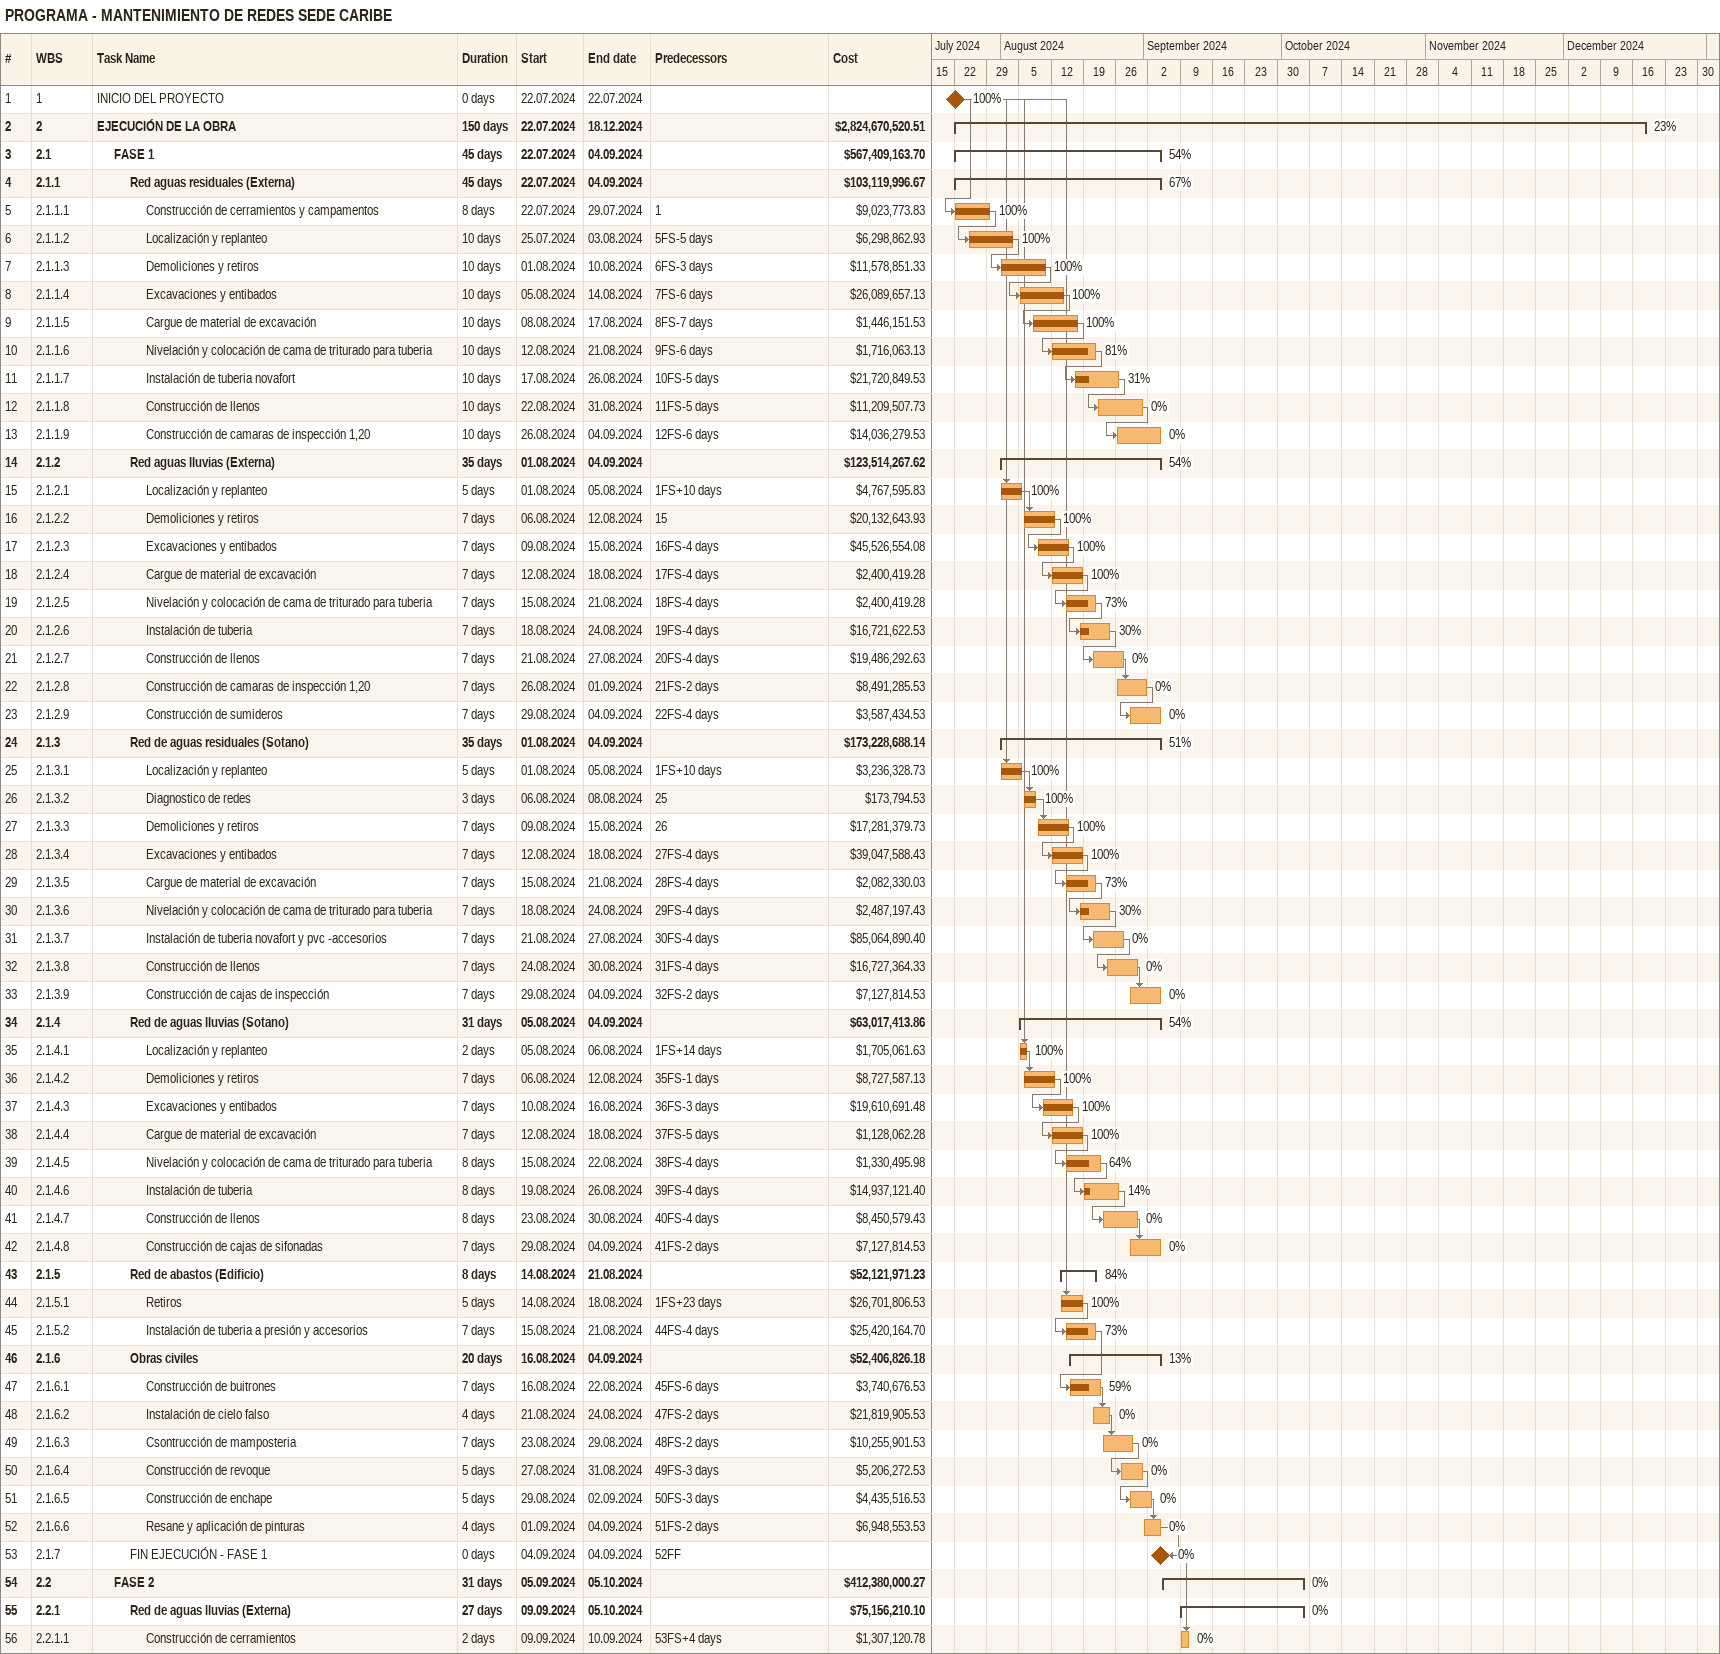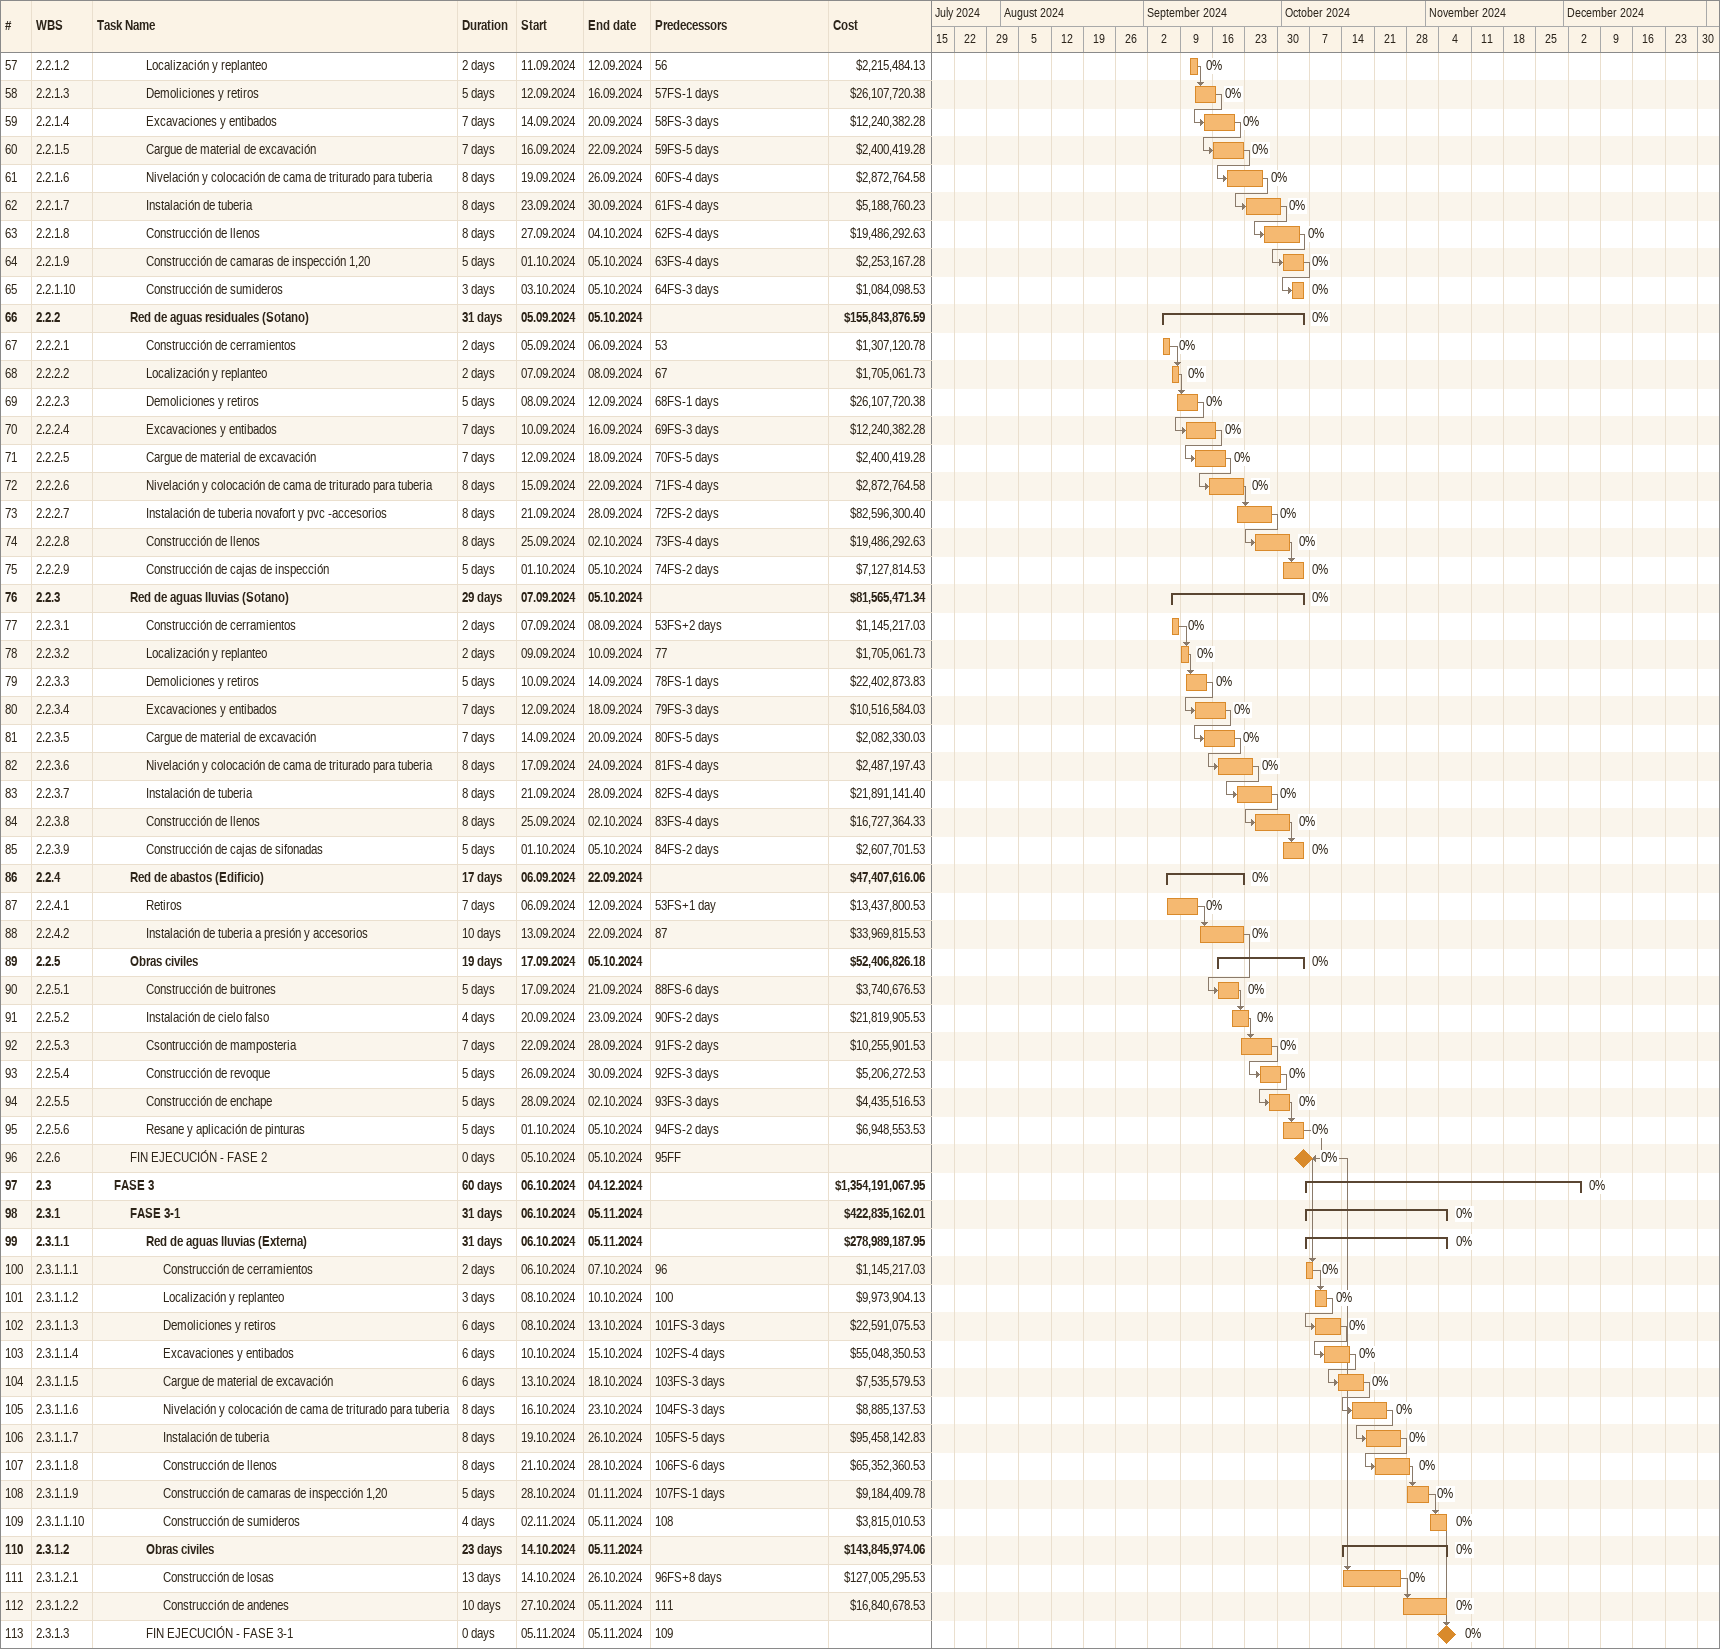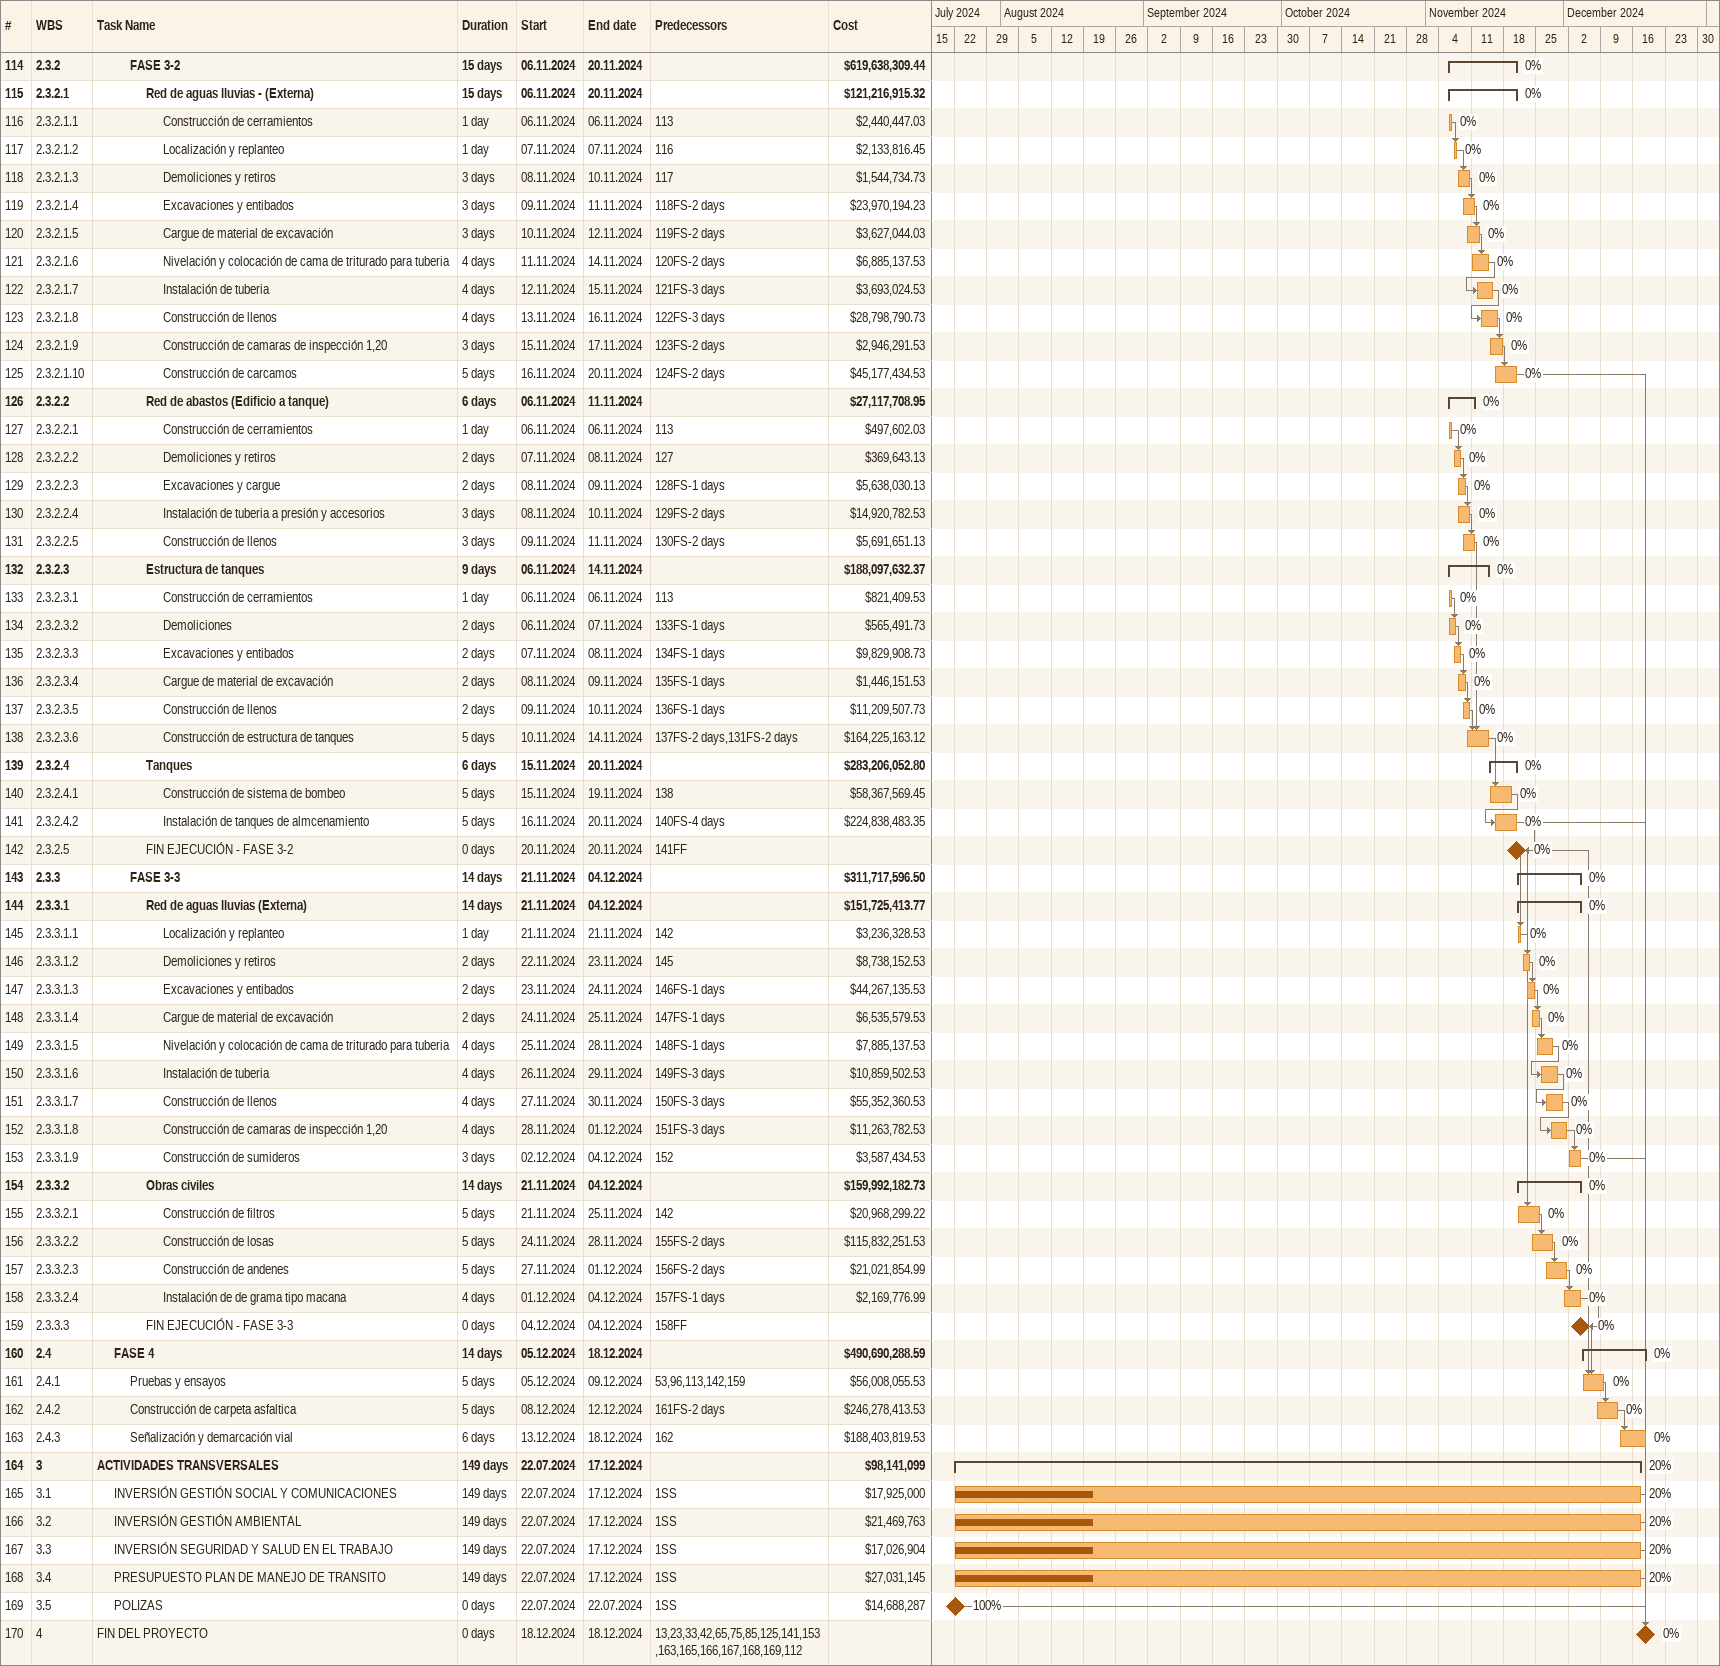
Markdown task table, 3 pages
PROGRAMA - MANTENIMIENTO DE REDES SEDE CARIBE

| ID | WBS | Task | Duration | Start | Finish | Predecessors | % complete | Cost ($) |
|---|---|---|---|---|---|---|---|---|
| 1 | 1 | INICIO DEL PROYECTO | 0d | 2024-07-22 | 2024-07-22 |  | 100 |  |
| 2 | 2 | **EJECUCIÓN DE LA OBRA** | 150d | 2024-07-22 | 2024-12-18 |  | 23 | 2824670520.51 |
| 3 | 2.1 | **FASE 1** | 45d | 2024-07-22 | 2024-09-04 |  | 54 | 567409163.70 |
| 4 | 2.1.1 | **Red aguas residuales (Externa)** | 45d | 2024-07-22 | 2024-09-04 |  | 67 | 103119996.67 |
| 5 | 2.1.1.1 | Construcción de cerramientos y campamentos | 8d | 2024-07-22 | 2024-07-29 | 1 | 100 | 9023773.83 |
| 6 | 2.1.1.2 | Localización y replanteo | 10d | 2024-07-25 | 2024-08-03 | 5FS-5d | 100 | 6298862.93 |
| 7 | 2.1.1.3 | Demoliciones y retiros | 10d | 2024-08-01 | 2024-08-10 | 6FS-3d | 100 | 11578851.33 |
| 8 | 2.1.1.4 | Excavaciones y entibados | 10d | 2024-08-05 | 2024-08-14 | 7FS-6d | 100 | 26089657.13 |
| 9 | 2.1.1.5 | Cargue de material de excavación | 10d | 2024-08-08 | 2024-08-17 | 8FS-7d | 100 | 1446151.53 |
| 10 | 2.1.1.6 | Nivelación y colocación de cama de triturado para tuberia | 10d | 2024-08-12 | 2024-08-21 | 9FS-6d | 81 | 1716063.13 |
| 11 | 2.1.1.7 | Instalación de tuberia novafort | 10d | 2024-08-17 | 2024-08-26 | 10FS-5d | 31 | 21720849.53 |
| 12 | 2.1.1.8 | Construcción de llenos | 10d | 2024-08-22 | 2024-08-31 | 11FS-5d | 0 | 11209507.73 |
| 13 | 2.1.1.9 | Construcción de camaras de inspección 1,20 | 10d | 2024-08-26 | 2024-09-04 | 12FS-6d | 0 | 14036279.53 |
| 14 | 2.1.2 | **Red aguas lluvias (Externa)** | 35d | 2024-08-01 | 2024-09-04 |  | 54 | 123514267.62 |
| 15 | 2.1.2.1 | Localización y replanteo | 5d | 2024-08-01 | 2024-08-05 | 1FS+10d | 100 | 4767595.83 |
| 16 | 2.1.2.2 | Demoliciones y retiros | 7d | 2024-08-06 | 2024-08-12 | 15 | 100 | 20132643.93 |
| 17 | 2.1.2.3 | Excavaciones y entibados | 7d | 2024-08-09 | 2024-08-15 | 16FS-4d | 100 | 45526554.08 |
| 18 | 2.1.2.4 | Cargue de material de excavación | 7d | 2024-08-12 | 2024-08-18 | 17FS-4d | 100 | 2400419.28 |
| 19 | 2.1.2.5 | Nivelación y colocación de cama de triturado para tuberia | 7d | 2024-08-15 | 2024-08-21 | 18FS-4d | 73 | 2400419.28 |
| 20 | 2.1.2.6 | Instalación de tuberia | 7d | 2024-08-18 | 2024-08-24 | 19FS-4d | 30 | 16721622.53 |
| 21 | 2.1.2.7 | Construcción de llenos | 7d | 2024-08-21 | 2024-08-27 | 20FS-4d | 0 | 19486292.63 |
| 22 | 2.1.2.8 | Construcción de camaras de inspección 1,20 | 7d | 2024-08-26 | 2024-09-01 | 21FS-2d | 0 | 8491285.53 |
| 23 | 2.1.2.9 | Construcción de sumideros | 7d | 2024-08-29 | 2024-09-04 | 22FS-4d | 0 | 3587434.53 |
| 24 | 2.1.3 | **Red de aguas residuales (Sotano)** | 35d | 2024-08-01 | 2024-09-04 |  | 51 | 173228688.14 |
| 25 | 2.1.3.1 | Localización y replanteo | 5d | 2024-08-01 | 2024-08-05 | 1FS+10d | 100 | 3236328.73 |
| 26 | 2.1.3.2 | Diagnostico de redes | 3d | 2024-08-06 | 2024-08-08 | 25 | 100 | 173794.53 |
| 27 | 2.1.3.3 | Demoliciones y retiros | 7d | 2024-08-09 | 2024-08-15 | 26 | 100 | 17281379.73 |
| 28 | 2.1.3.4 | Excavaciones y entibados | 7d | 2024-08-12 | 2024-08-18 | 27FS-4d | 100 | 39047588.43 |
| 29 | 2.1.3.5 | Cargue de material de excavación | 7d | 2024-08-15 | 2024-08-21 | 28FS-4d | 73 | 2082330.03 |
| 30 | 2.1.3.6 | Nivelación y colocación de cama de triturado para tuberia | 7d | 2024-08-18 | 2024-08-24 | 29FS-4d | 30 | 2487197.43 |
| 31 | 2.1.3.7 | Instalación de tuberia novafort y pvc -accesorios | 7d | 2024-08-21 | 2024-08-27 | 30FS-4d | 0 | 85064890.40 |
| 32 | 2.1.3.8 | Construcción de llenos | 7d | 2024-08-24 | 2024-08-30 | 31FS-4d | 0 | 16727364.33 |
| 33 | 2.1.3.9 | Construcción de cajas de inspección | 7d | 2024-08-29 | 2024-09-04 | 32FS-2d | 0 | 7127814.53 |
| 34 | 2.1.4 | **Red de aguas lluvias (Sotano)** | 31d | 2024-08-05 | 2024-09-04 |  | 54 | 63017413.86 |
| 35 | 2.1.4.1 | Localización y replanteo | 2d | 2024-08-05 | 2024-08-06 | 1FS+14d | 100 | 1705061.63 |
| 36 | 2.1.4.2 | Demoliciones y retiros | 7d | 2024-08-06 | 2024-08-12 | 35FS-1d | 100 | 8727587.13 |
| 37 | 2.1.4.3 | Excavaciones y entibados | 7d | 2024-08-10 | 2024-08-16 | 36FS-3d | 100 | 19610691.48 |
| 38 | 2.1.4.4 | Cargue de material de excavación | 7d | 2024-08-12 | 2024-08-18 | 37FS-5d | 100 | 1128062.28 |
| 39 | 2.1.4.5 | Nivelación y colocación de cama de triturado para tuberia | 8d | 2024-08-15 | 2024-08-22 | 38FS-4d | 64 | 1330495.98 |
| 40 | 2.1.4.6 | Instalación de tuberia | 8d | 2024-08-19 | 2024-08-26 | 39FS-4d | 14 | 14937121.40 |
| 41 | 2.1.4.7 | Construcción de llenos | 8d | 2024-08-23 | 2024-08-30 | 40FS-4d | 0 | 8450579.43 |
| 42 | 2.1.4.8 | Construcción de cajas de sifonadas | 7d | 2024-08-29 | 2024-09-04 | 41FS-2d | 0 | 7127814.53 |
| 43 | 2.1.5 | **Red de abastos (Edificio)** | 8d | 2024-08-14 | 2024-08-21 |  | 84 | 52121971.23 |
| 44 | 2.1.5.1 | Retiros | 5d | 2024-08-14 | 2024-08-18 | 1FS+23d | 100 | 26701806.53 |
| 45 | 2.1.5.2 | Instalación de tuberia a presión y accesorios | 7d | 2024-08-15 | 2024-08-21 | 44FS-4d | 73 | 25420164.70 |
| 46 | 2.1.6 | **Obras civiles** | 20d | 2024-08-16 | 2024-09-04 |  | 13 | 52406826.18 |
| 47 | 2.1.6.1 | Construcción de buitrones | 7d | 2024-08-16 | 2024-08-22 | 45FS-6d | 59 | 3740676.53 |
| 48 | 2.1.6.2 | Instalación de cielo falso | 4d | 2024-08-21 | 2024-08-24 | 47FS-2d | 0 | 21819905.53 |
| 49 | 2.1.6.3 | Csontrucción de mamposteria | 7d | 2024-08-23 | 2024-08-29 | 48FS-2d | 0 | 10255901.53 |
| 50 | 2.1.6.4 | Construcción de revoque | 5d | 2024-08-27 | 2024-08-31 | 49FS-3d | 0 | 5206272.53 |
| 51 | 2.1.6.5 | Construcción de enchape | 5d | 2024-08-29 | 2024-09-02 | 50FS-3d | 0 | 4435516.53 |
| 52 | 2.1.6.6 | Resane y aplicación de pinturas | 4d | 2024-09-01 | 2024-09-04 | 51FS-2d | 0 | 6948553.53 |
| 53 | 2.1.7 | FIN EJECUCIÓN - FASE 1 | 0d | 2024-09-04 | 2024-09-04 | 52FF | 0 |  |
| 54 | 2.2 | **FASE 2** | 31d | 2024-09-05 | 2024-10-05 |  | 0 | 412380000.27 |
| 55 | 2.2.1 | **Red de aguas lluvias (Externa)** | 27d | 2024-09-09 | 2024-10-05 |  | 0 | 75156210.10 |
| 56 | 2.2.1.1 | Construcción de cerramientos | 2d | 2024-09-09 | 2024-09-10 | 53FS+4d | 0 | 1307120.78 |
| 57 | 2.2.1.2 | Localización y replanteo | 2d | 2024-09-11 | 2024-09-12 | 56 | 0 | 2215484.13 |
| 58 | 2.2.1.3 | Demoliciones y retiros | 5d | 2024-09-12 | 2024-09-16 | 57FS-1d | 0 | 26107720.38 |
| 59 | 2.2.1.4 | Excavaciones y entibados | 7d | 2024-09-14 | 2024-09-20 | 58FS-3d | 0 | 12240382.28 |
| 60 | 2.2.1.5 | Cargue de material de excavación | 7d | 2024-09-16 | 2024-09-22 | 59FS-5d | 0 | 2400419.28 |
| 61 | 2.2.1.6 | Nivelación y colocación de cama de triturado para tuberia | 8d | 2024-09-19 | 2024-09-26 | 60FS-4d | 0 | 2872764.58 |
| 62 | 2.2.1.7 | Instalación de tuberia | 8d | 2024-09-23 | 2024-09-30 | 61FS-4d | 0 | 5188760.23 |
| 63 | 2.2.1.8 | Construcción de llenos | 8d | 2024-09-27 | 2024-10-04 | 62FS-4d | 0 | 19486292.63 |
| 64 | 2.2.1.9 | Construcción de camaras de inspección 1,20 | 5d | 2024-10-01 | 2024-10-05 | 63FS-4d | 0 | 2253167.28 |
| 65 | 2.2.1.10 | Construcción de sumideros | 3d | 2024-10-03 | 2024-10-05 | 64FS-3d | 0 | 1084098.53 |
| 66 | 2.2.2 | **Red de aguas residuales (Sotano)** | 31d | 2024-09-05 | 2024-10-05 |  | 0 | 155843876.59 |
| 67 | 2.2.2.1 | Construcción de cerramientos | 2d | 2024-09-05 | 2024-09-06 | 53 | 0 | 1307120.78 |
| 68 | 2.2.2.2 | Localización y replanteo | 2d | 2024-09-07 | 2024-09-08 | 67 | 0 | 1705061.73 |
| 69 | 2.2.2.3 | Demoliciones y retiros | 5d | 2024-09-08 | 2024-09-12 | 68FS-1d | 0 | 26107720.38 |
| 70 | 2.2.2.4 | Excavaciones y entibados | 7d | 2024-09-10 | 2024-09-16 | 69FS-3d | 0 | 12240382.28 |
| 71 | 2.2.2.5 | Cargue de material de excavación | 7d | 2024-09-12 | 2024-09-18 | 70FS-5d | 0 | 2400419.28 |
| 72 | 2.2.2.6 | Nivelación y colocación de cama de triturado para tuberia | 8d | 2024-09-15 | 2024-09-22 | 71FS-4d | 0 | 2872764.58 |
| 73 | 2.2.2.7 | Instalación de tuberia novafort y pvc -accesorios | 8d | 2024-09-21 | 2024-09-28 | 72FS-2d | 0 | 82596300.40 |
| 74 | 2.2.2.8 | Construcción de llenos | 8d | 2024-09-25 | 2024-10-02 | 73FS-4d | 0 | 19486292.63 |
| 75 | 2.2.2.9 | Construcción de cajas de inspección | 5d | 2024-10-01 | 2024-10-05 | 74FS-2d | 0 | 7127814.53 |
| 76 | 2.2.3 | **Red de aguas lluvias (Sotano)** | 29d | 2024-09-07 | 2024-10-05 |  | 0 | 81565471.34 |
| 77 | 2.2.3.1 | Construcción de cerramientos | 2d | 2024-09-07 | 2024-09-08 | 53FS+2d | 0 | 1145217.03 |
| 78 | 2.2.3.2 | Localización y replanteo | 2d | 2024-09-09 | 2024-09-10 | 77 | 0 | 1705061.73 |
| 79 | 2.2.3.3 | Demoliciones y retiros | 5d | 2024-09-10 | 2024-09-14 | 78FS-1d | 0 | 22402873.83 |
| 80 | 2.2.3.4 | Excavaciones y entibados | 7d | 2024-09-12 | 2024-09-18 | 79FS-3d | 0 | 10516584.03 |
| 81 | 2.2.3.5 | Cargue de material de excavación | 7d | 2024-09-14 | 2024-09-20 | 80FS-5d | 0 | 2082330.03 |
| 82 | 2.2.3.6 | Nivelación y colocación de cama de triturado para tuberia | 8d | 2024-09-17 | 2024-09-24 | 81FS-4d | 0 | 2487197.43 |
| 83 | 2.2.3.7 | Instalación de tuberia | 8d | 2024-09-21 | 2024-09-28 | 82FS-4d | 0 | 21891141.40 |
| 84 | 2.2.3.8 | Construcción de llenos | 8d | 2024-09-25 | 2024-10-02 | 83FS-4d | 0 | 16727364.33 |
| 85 | 2.2.3.9 | Construcción de cajas de sifonadas | 5d | 2024-10-01 | 2024-10-05 | 84FS-2d | 0 | 2607701.53 |
| 86 | 2.2.4 | **Red de abastos (Edificio)** | 17d | 2024-09-06 | 2024-09-22 |  | 0 | 47407616.06 |
| 87 | 2.2.4.1 | Retiros | 7d | 2024-09-06 | 2024-09-12 | 53FS+1d | 0 | 13437800.53 |
| 88 | 2.2.4.2 | Instalación de tuberia a presión y accesorios | 10d | 2024-09-13 | 2024-09-22 | 87 | 0 | 33969815.53 |
| 89 | 2.2.5 | **Obras civiles** | 19d | 2024-09-17 | 2024-10-05 |  | 0 | 52406826.18 |
| 90 | 2.2.5.1 | Construcción de buitrones | 5d | 2024-09-17 | 2024-09-21 | 88FS-6d | 0 | 3740676.53 |
| 91 | 2.2.5.2 | Instalación de cielo falso | 4d | 2024-09-20 | 2024-09-23 | 90FS-2d | 0 | 21819905.53 |
| 92 | 2.2.5.3 | Csontrucción de mamposteria | 7d | 2024-09-22 | 2024-09-28 | 91FS-2d | 0 | 10255901.53 |
| 93 | 2.2.5.4 | Construcción de revoque | 5d | 2024-09-26 | 2024-09-30 | 92FS-3d | 0 | 5206272.53 |
| 94 | 2.2.5.5 | Construcción de enchape | 5d | 2024-09-28 | 2024-10-02 | 93FS-3d | 0 | 4435516.53 |
| 95 | 2.2.5.6 | Resane y aplicación de pinturas | 5d | 2024-10-01 | 2024-10-05 | 94FS-2d | 0 | 6948553.53 |
| 96 | 2.2.6 | FIN EJECUCIÓN - FASE 2 | 0d | 2024-10-05 | 2024-10-05 | 95FF | 0 |  |
| 97 | 2.3 | **FASE 3** | 60d | 2024-10-06 | 2024-12-04 |  | 0 | 1354191067.95 |
| 98 | 2.3.1 | **FASE 3-1** | 31d | 2024-10-06 | 2024-11-05 |  | 0 | 422835162.01 |
| 99 | 2.3.1.1 | **Red de aguas lluvias (Externa)** | 31d | 2024-10-06 | 2024-11-05 |  | 0 | 278989187.95 |
| 100 | 2.3.1.1.1 | Construcción de cerramientos | 2d | 2024-10-06 | 2024-10-07 | 96 | 0 | 1145217.03 |
| 101 | 2.3.1.1.2 | Localización y replanteo | 3d | 2024-10-08 | 2024-10-10 | 100 | 0 | 9973904.13 |
| 102 | 2.3.1.1.3 | Demoliciones y retiros | 6d | 2024-10-08 | 2024-10-13 | 101FS-3d | 0 | 22591075.53 |
| 103 | 2.3.1.1.4 | Excavaciones y entibados | 6d | 2024-10-10 | 2024-10-15 | 102FS-4d | 0 | 55048350.53 |
| 104 | 2.3.1.1.5 | Cargue de material de excavación | 6d | 2024-10-13 | 2024-10-18 | 103FS-3d | 0 | 7535579.53 |
| 105 | 2.3.1.1.6 | Nivelación y colocación de cama de triturado para tuberia | 8d | 2024-10-16 | 2024-10-23 | 104FS-3d | 0 | 8885137.53 |
| 106 | 2.3.1.1.7 | Instalación de tuberia | 8d | 2024-10-19 | 2024-10-26 | 105FS-5d | 0 | 95458142.83 |
| 107 | 2.3.1.1.8 | Construcción de llenos | 8d | 2024-10-21 | 2024-10-28 | 106FS-6d | 0 | 65352360.53 |
| 108 | 2.3.1.1.9 | Construcción de camaras de inspección 1,20 | 5d | 2024-10-28 | 2024-11-01 | 107FS-1d | 0 | 9184409.78 |
| 109 | 2.3.1.1.10 | Construcción de sumideros | 4d | 2024-11-02 | 2024-11-05 | 108 | 0 | 3815010.53 |
| 110 | 2.3.1.2 | **Obras civiles** | 23d | 2024-10-14 | 2024-11-05 |  | 0 | 143845974.06 |
| 111 | 2.3.1.2.1 | Construcción de losas | 13d | 2024-10-14 | 2024-10-26 | 96FS+8d | 0 | 127005295.53 |
| 112 | 2.3.1.2.2 | Construcción de andenes | 10d | 2024-10-27 | 2024-11-05 | 111 | 0 | 16840678.53 |
| 113 | 2.3.1.3 | FIN EJECUCIÓN - FASE 3-1 | 0d | 2024-11-05 | 2024-11-05 | 109 | 0 |  |
| 114 | 2.3.2 | **FASE 3-2** | 15d | 2024-11-06 | 2024-11-20 |  | 0 | 619638309.44 |
| 115 | 2.3.2.1 | **Red de aguas lluvias - (Externa)** | 15d | 2024-11-06 | 2024-11-20 |  | 0 | 121216915.32 |
| 116 | 2.3.2.1.1 | Construcción de cerramientos | 1d | 2024-11-06 | 2024-11-06 | 113 | 0 | 2440447.03 |
| 117 | 2.3.2.1.2 | Localización y replanteo | 1d | 2024-11-07 | 2024-11-07 | 116 | 0 | 2133816.45 |
| 118 | 2.3.2.1.3 | Demoliciones y retiros | 3d | 2024-11-08 | 2024-11-10 | 117 | 0 | 1544734.73 |
| 119 | 2.3.2.1.4 | Excavaciones y entibados | 3d | 2024-11-09 | 2024-11-11 | 118FS-2d | 0 | 23970194.23 |
| 120 | 2.3.2.1.5 | Cargue de material de excavación | 3d | 2024-11-10 | 2024-11-12 | 119FS-2d | 0 | 3627044.03 |
| 121 | 2.3.2.1.6 | Nivelación y colocación de cama de triturado para tuberia | 4d | 2024-11-11 | 2024-11-14 | 120FS-2d | 0 | 6885137.53 |
| 122 | 2.3.2.1.7 | Instalación de tuberia | 4d | 2024-11-12 | 2024-11-15 | 121FS-3d | 0 | 3693024.53 |
| 123 | 2.3.2.1.8 | Construcción de llenos | 4d | 2024-11-13 | 2024-11-16 | 122FS-3d | 0 | 28798790.73 |
| 124 | 2.3.2.1.9 | Construcción de camaras de inspección 1,20 | 3d | 2024-11-15 | 2024-11-17 | 123FS-2d | 0 | 2946291.53 |
| 125 | 2.3.2.1.10 | Construcción de carcamos | 5d | 2024-11-16 | 2024-11-20 | 124FS-2d | 0 | 45177434.53 |
| 126 | 2.3.2.2 | **Red de abastos (Edificio a tanque)** | 6d | 2024-11-06 | 2024-11-11 |  | 0 | 27117708.95 |
| 127 | 2.3.2.2.1 | Construcción de cerramientos | 1d | 2024-11-06 | 2024-11-06 | 113 | 0 | 497602.03 |
| 128 | 2.3.2.2.2 | Demoliciones y retiros | 2d | 2024-11-07 | 2024-11-08 | 127 | 0 | 369643.13 |
| 129 | 2.3.2.2.3 | Excavaciones y cargue | 2d | 2024-11-08 | 2024-11-09 | 128FS-1d | 0 | 5638030.13 |
| 130 | 2.3.2.2.4 | Instalación de tuberia a presión y accesorios | 3d | 2024-11-08 | 2024-11-10 | 129FS-2d | 0 | 14920782.53 |
| 131 | 2.3.2.2.5 | Construcción de llenos | 3d | 2024-11-09 | 2024-11-11 | 130FS-2d | 0 | 5691651.13 |
| 132 | 2.3.2.3 | **Estructura de tanques** | 9d | 2024-11-06 | 2024-11-14 |  | 0 | 188097632.37 |
| 133 | 2.3.2.3.1 | Construcción de cerramientos | 1d | 2024-11-06 | 2024-11-06 | 113 | 0 | 821409.53 |
| 134 | 2.3.2.3.2 | Demoliciones | 2d | 2024-11-06 | 2024-11-07 | 133FS-1d | 0 | 565491.73 |
| 135 | 2.3.2.3.3 | Excavaciones y entibados | 2d | 2024-11-07 | 2024-11-08 | 134FS-1d | 0 | 9829908.73 |
| 136 | 2.3.2.3.4 | Cargue de material de excavación | 2d | 2024-11-08 | 2024-11-09 | 135FS-1d | 0 | 1446151.53 |
| 137 | 2.3.2.3.5 | Construcción de llenos | 2d | 2024-11-09 | 2024-11-10 | 136FS-1d | 0 | 11209507.73 |
| 138 | 2.3.2.3.6 | Construcción de estructura de tanques | 5d | 2024-11-10 | 2024-11-14 | 137FS-2d, 131FS-2d | 0 | 164225163.12 |
| 139 | 2.3.2.4 | **Tanques** | 6d | 2024-11-15 | 2024-11-20 |  | 0 | 283206052.80 |
| 140 | 2.3.2.4.1 | Construcción de sistema de bombeo | 5d | 2024-11-15 | 2024-11-19 | 138 | 0 | 58367569.45 |
| 141 | 2.3.2.4.2 | Instalación de tanques de almcenamiento | 5d | 2024-11-16 | 2024-11-20 | 140FS-4d | 0 | 224838483.35 |
| 142 | 2.3.2.5 | FIN EJECUCIÓN - FASE 3-2 | 0d | 2024-11-20 | 2024-11-20 | 141FF | 0 |  |
| 143 | 2.3.3 | **FASE 3-3** | 14d | 2024-11-21 | 2024-12-04 |  | 0 | 311717596.50 |
| 144 | 2.3.3.1 | **Red de aguas lluvias (Externa)** | 14d | 2024-11-21 | 2024-12-04 |  | 0 | 151725413.77 |
| 145 | 2.3.3.1.1 | Localización y replanteo | 1d | 2024-11-21 | 2024-11-21 | 142 | 0 | 3236328.53 |
| 146 | 2.3.3.1.2 | Demoliciones y retiros | 2d | 2024-11-22 | 2024-11-23 | 145 | 0 | 8738152.53 |
| 147 | 2.3.3.1.3 | Excavaciones y entibados | 2d | 2024-11-23 | 2024-11-24 | 146FS-1d | 0 | 44267135.53 |
| 148 | 2.3.3.1.4 | Cargue de material de excavación | 2d | 2024-11-24 | 2024-11-25 | 147FS-1d | 0 | 6535579.53 |
| 149 | 2.3.3.1.5 | Nivelación y colocación de cama de triturado para tuberia | 4d | 2024-11-25 | 2024-11-28 | 148FS-1d | 0 | 7885137.53 |
| 150 | 2.3.3.1.6 | Instalación de tuberia | 4d | 2024-11-26 | 2024-11-29 | 149FS-3d | 0 | 10859502.53 |
| 151 | 2.3.3.1.7 | Construcción de llenos | 4d | 2024-11-27 | 2024-11-30 | 150FS-3d | 0 | 55352360.53 |
| 152 | 2.3.3.1.8 | Construcción de camaras de inspección 1,20 | 4d | 2024-11-28 | 2024-12-01 | 151FS-3d | 0 | 11263782.53 |
| 153 | 2.3.3.1.9 | Construcción de sumideros | 3d | 2024-12-02 | 2024-12-04 | 152 | 0 | 3587434.53 |
| 154 | 2.3.3.2 | **Obras civiles** | 14d | 2024-11-21 | 2024-12-04 |  | 0 | 159992182.73 |
| 155 | 2.3.3.2.1 | Construcción de filtros | 5d | 2024-11-21 | 2024-11-25 | 142 | 0 | 20968299.22 |
| 156 | 2.3.3.2.2 | Construcción de losas | 5d | 2024-11-24 | 2024-11-28 | 155FS-2d | 0 | 115832251.53 |
| 157 | 2.3.3.2.3 | Construcción de andenes | 5d | 2024-11-27 | 2024-12-01 | 156FS-2d | 0 | 21021854.99 |
| 158 | 2.3.3.2.4 | Instalación de de grama tipo macana | 4d | 2024-12-01 | 2024-12-04 | 157FS-1d | 0 | 2169776.99 |
| 159 | 2.3.3.3 | FIN EJECUCIÓN - FASE 3-3 | 0d | 2024-12-04 | 2024-12-04 | 158FF | 0 |  |
| 160 | 2.4 | **FASE 4** | 14d | 2024-12-05 | 2024-12-18 |  | 0 | 490690288.59 |
| 161 | 2.4.1 | Pruebas y ensayos | 5d | 2024-12-05 | 2024-12-09 | 53, 96, 113, 142, 159 | 0 | 56008055.53 |
| 162 | 2.4.2 | Construcción de carpeta asfaltica | 5d | 2024-12-08 | 2024-12-12 | 161FS-2d | 0 | 246278413.53 |
| 163 | 2.4.3 | Señalización y demarcación vial | 6d | 2024-12-13 | 2024-12-18 | 162 | 0 | 188403819.53 |
| 164 | 3 | **ACTIVIDADES TRANSVERSALES** | 149d | 2024-07-22 | 2024-12-17 |  | 20 | 98141099 |
| 165 | 3.1 | INVERSIÓN GESTIÓN SOCIAL Y COMUNICACIONES | 149d | 2024-07-22 | 2024-12-17 | 1SS | 20 | 17925000 |
| 166 | 3.2 | INVERSIÓN GESTIÓN AMBIENTAL | 149d | 2024-07-22 | 2024-12-17 | 1SS | 20 | 21469763 |
| 167 | 3.3 | INVERSIÓN SEGURIDAD Y SALUD EN EL TRABAJO | 149d | 2024-07-22 | 2024-12-17 | 1SS | 20 | 17026904 |
| 168 | 3.4 | PRESUPUESTO PLAN DE MANEJO DE TRANSITO | 149d | 2024-07-22 | 2024-12-17 | 1SS | 20 | 27031145 |
| 169 | 3.5 | POLIZAS | 0d | 2024-07-22 | 2024-07-22 | 1SS | 100 | 14688287 |
| 170 | 4 | FIN DEL PROYECTO | 0d | 2024-12-18 | 2024-12-18 | 13, 23, 33, 42, 65, 75, 85, 125, 141, 153, 163, 165, 166, 167, 168, 169, 112 | 0 |  |
